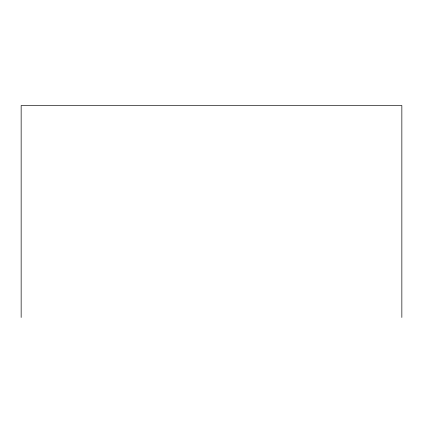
<?xml version="1.0" encoding="UTF-8"?>
<svg xmlns="http://www.w3.org/2000/svg" width="423" height="423" viewBox="0 0 423 423"><rect width="100%" height="100%" fill="white"/><g stroke="black" fill="none" stroke-linecap="round" stroke-linejoin="round"><path stroke-width="0.63" d="M401.85 317.472L401.85 105.528L21.15 105.528L21.15 317.472"/></g></svg>
